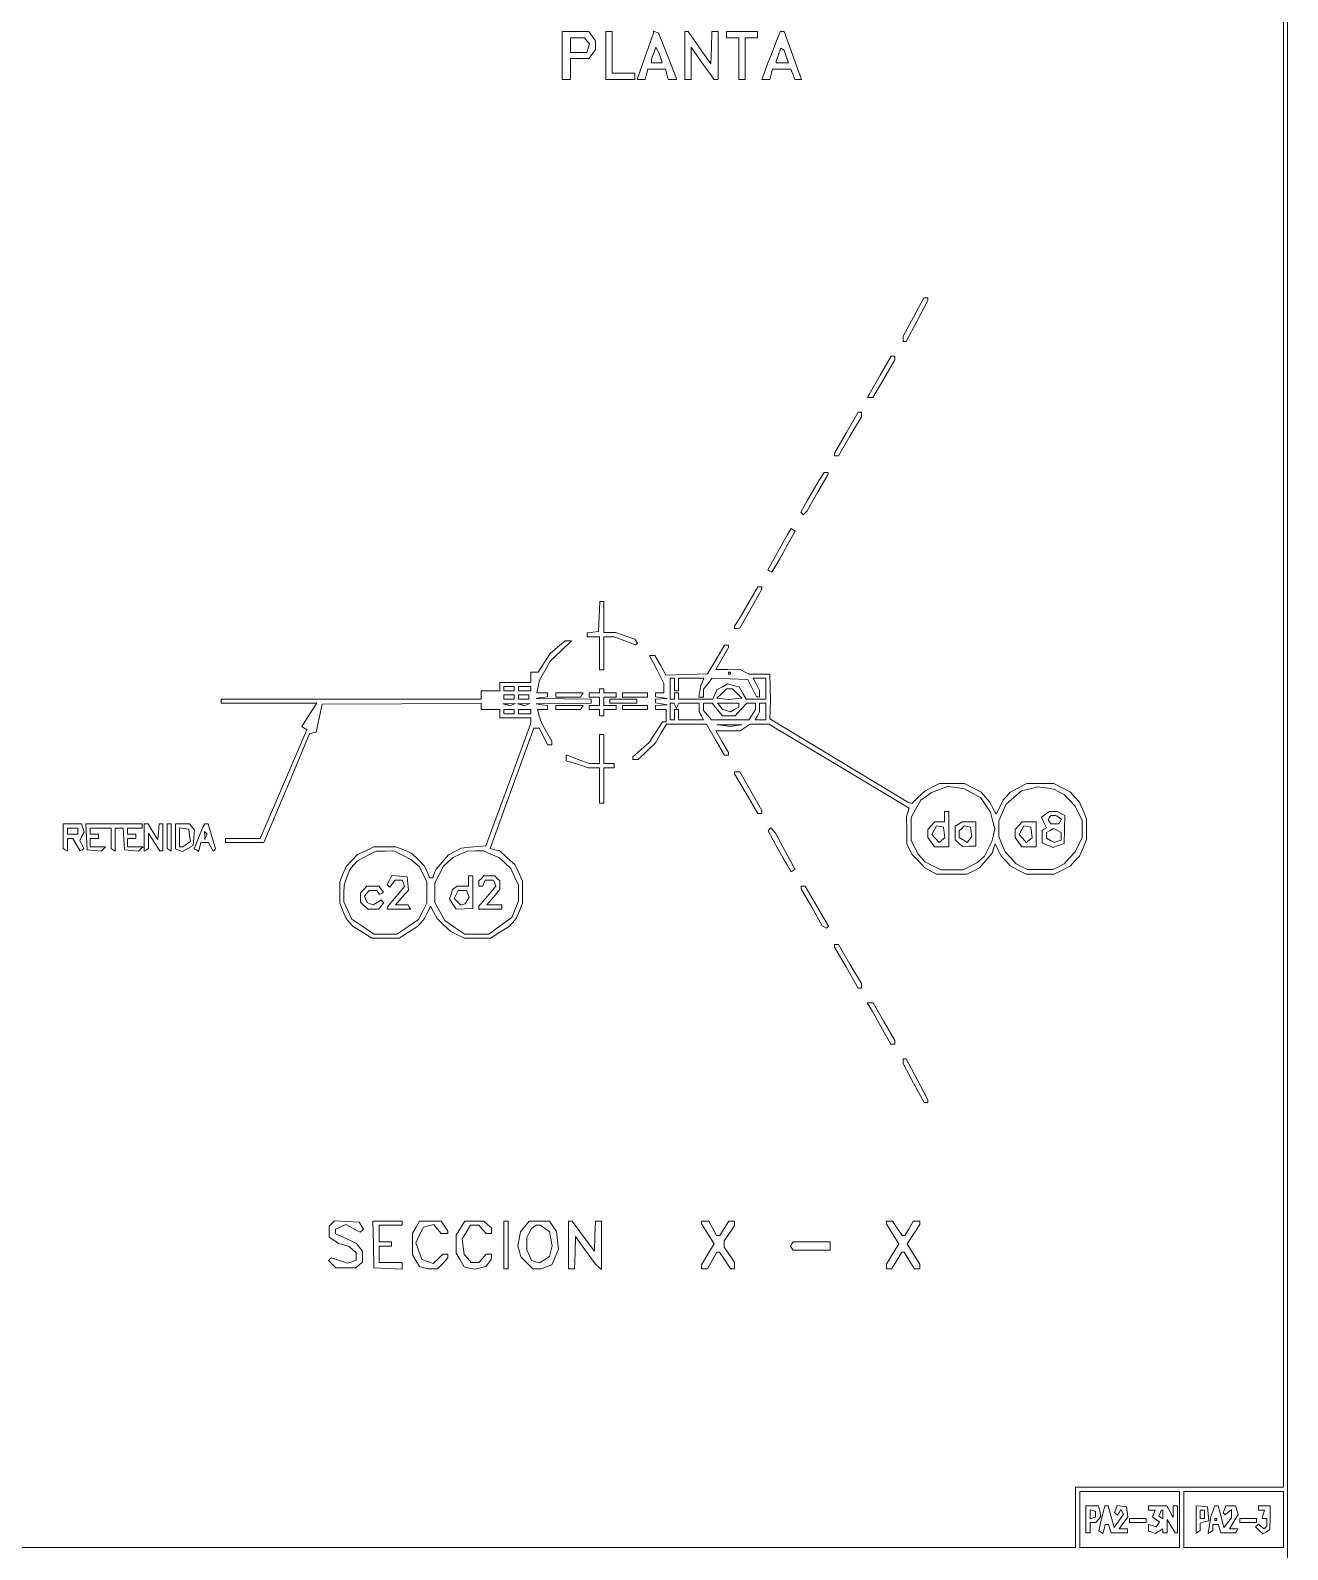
# Paper-space layout 'AN-03-DGE-012' of a CAD drawing. Header units: metres, sheet in millimetres. Extents: x 12 to 193, y 4 to 291.
# Drawn here: x 117.9 to 192.9, y 103.6 to 194.3 of the extents above; entities that cross this region are included whole.
import ezdxf

# ---------------------------------------------------------------- set-up
doc = ezdxf.new("R2010")
doc.units = ezdxf.units.M
doc.layers.add('DGE_CONTORNOS', color=7, linetype='Continuous', lineweight=0)
doc.layers.add('DGE_DATOS', color=7, linetype='Continuous', lineweight=0)

# ---------------------------------------------------------------- blocks, each defined once
blk = doc.blocks.new('LP_REF_DGE_MT_012')
at = {"layer": 'DGE_CONTORNOS'}
for points in [[(28.998, 147.435), (28.998, 24.711), (110.963, 24.711), (192.928, 24.711), (192.928, 147.435), (192.928, 270.159), (110.963, 270.159), (28.998, 270.159)], [(192.68, 188.632), (192.68, 107.354), (186.475, 107.354), (180.27, 107.354), (180.27, 105.555), (180.27, 103.756), (111.397, 103.756), (42.524, 103.756), (42.524, 186.833), (42.524, 269.911), (117.602, 269.911), (192.68, 269.911)], [(149.619, 192.789), (149.619, 191.362), (149.867, 191.362), (150.115, 191.362), (150.115, 191.983), (150.115, 192.603), (150.666, 192.603), (151.218, 192.603), (151.411, 192.879), (151.604, 193.155), (151.604, 193.41), (151.604, 193.665), (151.411, 193.941), (151.218, 194.216), (150.418, 194.216), (149.619, 194.216)], [(152.225, 192.789), (152.225, 191.362), (153.093, 191.362), (153.962, 191.362), (153.962, 191.548), (153.962, 191.735), (153.279, 191.735), (152.597, 191.735), (152.597, 192.975), (152.597, 194.216), (152.411, 194.216), (152.225, 194.216)], [(155.079, 194.175), (155.079, 194.113), (154.586, 192.738), (154.093, 191.362), (154.336, 191.362), (154.578, 191.362), (154.656, 191.673), (154.733, 191.983), (155.265, 191.983), (155.797, 191.983), (155.874, 191.673), (155.952, 191.362), (156.198, 191.362), (156.444, 191.362), (156.443, 191.393), (156.443, 191.424), (155.909, 192.781), (155.374, 194.139), (155.227, 194.188), (155.079, 194.237)], [(156.94, 192.789), (156.94, 191.362), (157.126, 191.362), (157.313, 191.362), (157.313, 192.32), (157.313, 193.278), (158.003, 192.32), (158.694, 191.362), (158.81, 191.362), (158.926, 191.362), (158.926, 192.789), (158.926, 194.216), (158.745, 194.216), (158.564, 194.216), (158.528, 193.255), (158.491, 192.293), (157.817, 193.255), (157.143, 194.216), (157.042, 194.216), (156.94, 194.216)], [(159.422, 194.03), (159.422, 193.844), (159.794, 193.844), (160.167, 193.844), (160.167, 192.603), (160.167, 191.362), (160.353, 191.362), (160.539, 191.362), (160.539, 192.603), (160.539, 193.844), (160.911, 193.844), (161.284, 193.844), (161.284, 194.03), (161.284, 194.216), (160.353, 194.216), (159.422, 194.216)], [(162.534, 193.937), (162.426, 193.658), (162.151, 192.975), (161.877, 192.293), (161.71, 191.828), (161.543, 191.362), (161.783, 191.362), (162.023, 191.362), (162.101, 191.673), (162.179, 191.983), (162.727, 191.983), (163.275, 191.983), (163.393, 191.673), (163.511, 191.362), (163.714, 191.362), (163.916, 191.362), (163.83, 191.579), (163.743, 191.797), (163.305, 193.006), (162.867, 194.216), (162.755, 194.216), (162.643, 194.216)], [(151.103, 193.664), (151.252, 193.484), (151.172, 193.23), (151.091, 192.975), (150.603, 192.975), (150.115, 192.975), (150.115, 193.41), (150.115, 193.844), (150.534, 193.844), (150.953, 193.844)], [(155.507, 192.634), (155.592, 192.355), (155.273, 192.355), (154.955, 192.355), (154.955, 192.471), (154.955, 192.587), (155.088, 192.936), (155.22, 193.286), (155.321, 193.1), (155.421, 192.913)], [(163.002, 192.728), (163.132, 192.355), (162.766, 192.355), (162.4, 192.355), (162.4, 192.399), (162.4, 192.442), (162.537, 192.833), (162.673, 193.223), (162.773, 193.162), (162.872, 193.1)], [(170.598, 177.185), (169.974, 176.037), (169.972, 175.882), (169.97, 175.727), (170.063, 175.728), (170.156, 175.728), (170.808, 176.953), (171.459, 178.177), (171.459, 178.255), (171.459, 178.333), (171.34, 178.333), (171.221, 178.333)], [(168.601, 173.711), (167.946, 172.563), (167.896, 172.47), (167.846, 172.377), (168.008, 172.378), (168.171, 172.38), (168.822, 173.504), (169.474, 174.627), (169.474, 174.743), (169.474, 174.858), (169.365, 174.858), (169.257, 174.858)], [(166.586, 170.284), (165.875, 169.06), (165.875, 168.981), (165.875, 168.902), (165.995, 168.902), (166.115, 168.902), (166.802, 170.069), (167.488, 171.235), (167.488, 171.372), (167.488, 171.508), (167.393, 171.508), (167.297, 171.508)], [(164.969, 167.444), (164.679, 166.979), (164.271, 166.258), (163.863, 165.537), (163.94, 165.46), (164.018, 165.382), (164.13, 165.498), (164.242, 165.614), (164.873, 166.709), (165.503, 167.805), (165.503, 167.857), (165.503, 167.91), (165.38, 167.91), (165.258, 167.91)], [(163.05, 164.157), (162.81, 163.753), (162.356, 162.923), (161.901, 162.094), (162.016, 162.023), (162.131, 161.952), (162.373, 162.356), (162.616, 162.76), (163.071, 163.587), (163.527, 164.414), (163.409, 164.488), (163.29, 164.561)], [(160.778, 160.185), (160.261, 159.285), (160.09, 159.011), (159.919, 158.736), (159.919, 158.669), (159.919, 158.603), (160.074, 158.606), (160.229, 158.608), (160.88, 159.773), (161.532, 160.937), (161.532, 161.011), (161.532, 161.085), (161.413, 161.085), (161.295, 161.085)], [(151.827, 159.316), (151.79, 158.417), (151.449, 158.377), (151.108, 158.338), (151.108, 158.222), (151.108, 158.107), (151.48, 158.107), (151.852, 158.107), (151.852, 157.114), (151.852, 156.121), (151.976, 156.121), (152.101, 156.121), (152.101, 157.114), (152.101, 158.107), (152.409, 158.107), (152.718, 158.107), (153.364, 157.861), (154.009, 157.616), (154.06, 157.667), (154.111, 157.718), (154.036, 157.838), (153.962, 157.959), (153.381, 158.157), (152.801, 158.355), (152.451, 158.355), (152.101, 158.355), (152.101, 159.285), (152.101, 160.216), (151.982, 160.216), (151.863, 160.216)], [(149.349, 157.487), (148.898, 157.115), (148.545, 156.556), (148.192, 155.997), (147.974, 155.997), (147.757, 155.997), (147.757, 155.687), (147.757, 155.377), (146.826, 155.377), (145.896, 155.377), (145.896, 155.128), (145.896, 154.88), (145.337, 154.88), (144.779, 154.88), (144.779, 154.629), (144.779, 154.378), (140.032, 154.384), (135.286, 154.389), (132.276, 154.387), (129.267, 154.384), (129.267, 154.26), (129.267, 154.136), (132.12, 154.136), (134.972, 154.136), (134.526, 153.438), (134.08, 152.74), (134.225, 152.65), (134.371, 152.56), (132.986, 149.315), (131.601, 146.07), (130.558, 146.07), (129.515, 146.07), (129.515, 145.946), (129.515, 145.822), (130.664, 145.822), (131.813, 145.822), (133.177, 149.064), (134.541, 152.306), (134.742, 152.362), (134.942, 152.419), (135.114, 153.246), (135.286, 154.074), (140.032, 154.106), (144.779, 154.139), (144.779, 153.951), (144.779, 153.763), (145.337, 153.763), (145.896, 153.763), (145.896, 153.515), (145.896, 153.267), (146.826, 153.267), (147.757, 153.267), (147.752, 153.112), (147.746, 152.957), (146.409, 149.296), (145.073, 145.636), (144.336, 145.563), (143.6, 145.491), (143.215, 145.29), (142.83, 145.09), (142.45, 144.657), (142.071, 144.225), (141.989, 143.969), (141.908, 143.712), (141.807, 143.712), (141.707, 143.712), (141.559, 144.068), (141.412, 144.424), (141.017, 144.806), (140.622, 145.189), (140.16, 145.381), (139.699, 145.574), (139.043, 145.571), (138.388, 145.568), (137.892, 145.338), (137.395, 145.108), (137.061, 144.752), (136.726, 144.395), (136.533, 143.933), (136.34, 143.472), (136.34, 142.844), (136.34, 142.215), (136.531, 141.758), (136.722, 141.302), (136.935, 141.061), (137.147, 140.821), (137.699, 140.467), (138.25, 140.114), (139.071, 140.114), (139.891, 140.114), (140.442, 140.467), (140.994, 140.821), (141.196, 141.057), (141.397, 141.292), (141.584, 141.657), (141.77, 142.022), (141.961, 141.657), (142.152, 141.292), (142.566, 140.903), (142.98, 140.514), (143.377, 140.314), (143.774, 140.114), (144.562, 140.114), (145.351, 140.114), (145.903, 140.467), (146.454, 140.821), (146.667, 141.061), (146.879, 141.302), (147.07, 141.758), (147.261, 142.215), (147.258, 142.871), (147.255, 143.526), (147.029, 144.023), (146.803, 144.521), (146.347, 144.921), (145.891, 145.322), (145.604, 145.394), (145.316, 145.466), (146.619, 149.056), (147.923, 152.647), (148.086, 152.647), (148.249, 152.647), (148.502, 152.15), (148.755, 151.654), (148.877, 151.654), (148.998, 151.654), (148.998, 151.762), (148.998, 151.871), (148.681, 152.438), (148.364, 153.005), (148.256, 153.384), (148.147, 153.763), (148.448, 153.763), (148.75, 153.763), (148.75, 153.879), (148.75, 153.995), (148.409, 154.047), (148.067, 154.098), (149.712, 154.117), (151.356, 154.136), (151.356, 154.26), (151.356, 154.384), (149.712, 154.402), (148.067, 154.421), (148.409, 154.473), (148.75, 154.524), (148.75, 154.64), (148.75, 154.756), (148.43, 154.756), (148.11, 154.756), (148.192, 155.132), (148.275, 155.507), (148.592, 156.074), (148.909, 156.641), (149.543, 157.25), (150.177, 157.858), (149.988, 157.858), (149.799, 157.858)], [(158.807, 156.75), (158.304, 155.889), (157.054, 155.85), (155.804, 155.811), (155.484, 156.4), (155.163, 156.99), (155.001, 156.99), (154.838, 156.99), (155.268, 156.152), (155.698, 155.315), (155.699, 155.035), (155.699, 154.756), (155.451, 154.756), (155.203, 154.756), (155.203, 154.64), (155.203, 154.524), (155.544, 154.473), (155.885, 154.421), (155.544, 154.402), (155.203, 154.384), (155.203, 154.268), (155.203, 154.152), (155.544, 154.1), (155.885, 154.049), (155.544, 154.03), (155.203, 154.012), (155.203, 153.887), (155.203, 153.763), (155.513, 153.763), (155.823, 153.763), (155.823, 153.391), (155.823, 153.019), (155.72, 153.019), (155.617, 153.019), (155.218, 152.403), (154.819, 151.787), (154.328, 151.367), (153.838, 150.948), (153.838, 150.866), (153.838, 150.785), (153.999, 150.785), (154.16, 150.785), (154.676, 151.281), (155.191, 151.776), (155.519, 152.335), (155.847, 152.895), (157.045, 152.893), (158.243, 152.892), (158.773, 151.963), (159.303, 151.033), (159.424, 151.033), (159.546, 151.033), (159.546, 151.111), (159.546, 151.189), (159.172, 151.843), (158.798, 152.497), (159.526, 152.49), (160.254, 152.483), (160.548, 152.689), (160.842, 152.895), (161.404, 152.896), (161.966, 152.896), (166.15, 150.383), (170.334, 147.869), (170.259, 147.624), (170.184, 147.38), (170.189, 146.553), (170.195, 145.726), (170.346, 145.433), (170.496, 145.139), (170.885, 144.725), (171.273, 144.311), (171.635, 144.122), (171.997, 143.933), (172.887, 143.933), (173.776, 143.933), (174.151, 144.126), (174.525, 144.32), (174.905, 144.752), (175.284, 145.185), (175.373, 145.464), (175.462, 145.743), (175.647, 145.379), (175.833, 145.015), (176.097, 144.724), (176.361, 144.433), (176.843, 144.186), (177.325, 143.938), (178.161, 143.938), (178.996, 143.938), (179.478, 144.186), (179.96, 144.433), (180.233, 144.726), (180.507, 145.019), (180.715, 145.513), (180.923, 146.008), (180.923, 146.628), (180.923, 147.249), (180.715, 147.743), (180.507, 148.238), (180.233, 148.531), (179.96, 148.824), (179.464, 149.087), (178.967, 149.35), (178.161, 149.345), (177.354, 149.34), (176.858, 149.083), (176.361, 148.826), (176.159, 148.596), (175.957, 148.366), (175.74, 147.939), (175.524, 147.512), (175.338, 147.877), (175.152, 148.241), (174.888, 148.533), (174.624, 148.824), (174.127, 149.086), (173.631, 149.347), (172.887, 149.347), (172.142, 149.348), (171.708, 149.122), (171.273, 148.896), (170.881, 148.524), (170.488, 148.152), (170.37, 148.197), (170.252, 148.241), (166.134, 150.723), (162.016, 153.205), (162.038, 153.763), (162.06, 154.322), (162.044, 155.097), (162.028, 155.873), (161.4, 155.873), (160.771, 155.873), (160.502, 156.017), (160.233, 156.161), (159.516, 156.154), (158.798, 156.147), (159.172, 156.801), (159.546, 157.454), (159.546, 157.532), (159.546, 157.61), (159.428, 157.61), (159.309, 157.61)], [(159.67, 155.935), (159.67, 155.873), (159.608, 155.873), (159.546, 155.873), (159.546, 155.935), (159.546, 155.997), (159.608, 155.997), (159.67, 155.997)], [(146.764, 155.004), (146.764, 154.88), (146.454, 154.88), (146.144, 154.88), (146.144, 155.004), (146.144, 155.128), (146.454, 155.128), (146.764, 155.128)], [(147.757, 155.004), (147.757, 154.88), (147.385, 154.88), (147.013, 154.88), (147.013, 155.004), (147.013, 155.128), (147.385, 155.128), (147.757, 155.128)], [(156.32, 155.252), (156.32, 154.88), (156.444, 154.88), (156.568, 154.88), (156.568, 155.252), (156.568, 155.625), (157.326, 155.625), (158.084, 155.625), (157.991, 155.408), (157.898, 155.19), (157.839, 154.849), (157.781, 154.508), (157.919, 154.508), (158.057, 154.508), (158.057, 154.739), (158.057, 154.971), (158.318, 155.302), (158.579, 155.634), (159.644, 155.598), (160.709, 155.563), (160.965, 155.041), (161.222, 154.52), (161.315, 154.514), (161.408, 154.508), (161.408, 154.7), (161.408, 154.893), (161.218, 155.259), (161.029, 155.625), (161.405, 155.625), (161.78, 155.625), (161.78, 155.004), (161.78, 154.384), (161.191, 154.385), (160.601, 154.385), (160.392, 154.752), (160.183, 155.119), (159.842, 155.205), (159.501, 155.291), (159.183, 155.113), (158.864, 154.936), (158.741, 154.66), (158.619, 154.384), (157.593, 154.384), (156.568, 154.384), (156.568, 154.57), (156.568, 154.756), (156.444, 154.756), (156.32, 154.756), (156.32, 154.57), (156.32, 154.384), (156.196, 154.384), (156.072, 154.384), (156.072, 155.004), (156.072, 155.625), (156.196, 155.625), (156.32, 155.625)], [(146.764, 154.508), (146.764, 154.384), (146.454, 154.384), (146.144, 154.384), (146.144, 154.508), (146.144, 154.632), (146.454, 154.632), (146.764, 154.632)], [(147.633, 154.508), (147.633, 154.384), (147.323, 154.384), (147.013, 154.384), (147.013, 154.508), (147.013, 154.632), (147.323, 154.632), (147.633, 154.632)], [(149.246, 154.632), (149.246, 154.508), (149.984, 154.508), (150.721, 154.508), (150.798, 154.632), (150.874, 154.756), (150.06, 154.756), (149.246, 154.756)], [(151.852, 154.88), (151.852, 154.756), (151.542, 154.756), (151.232, 154.756), (151.232, 154.632), (151.232, 154.508), (151.542, 154.508), (151.852, 154.508), (151.852, 154.26), (151.852, 154.012), (151.542, 154.012), (151.232, 154.012), (151.232, 153.887), (151.232, 153.763), (151.542, 153.763), (151.852, 153.763), (151.852, 153.577), (151.852, 153.391), (151.976, 153.391), (152.101, 153.391), (152.101, 153.577), (152.101, 153.763), (152.473, 153.763), (152.845, 153.763), (152.845, 153.887), (152.845, 154.012), (152.473, 154.012), (152.101, 154.012), (152.101, 154.26), (152.101, 154.508), (152.473, 154.508), (152.845, 154.508), (152.845, 154.632), (152.845, 154.756), (152.473, 154.756), (152.101, 154.756), (152.101, 154.88), (152.101, 155.004), (151.976, 155.004), (151.852, 155.004)], [(152.473, 154.26), (152.473, 154.136), (153.279, 154.136), (154.086, 154.136), (154.086, 154.26), (154.086, 154.384), (153.279, 154.384), (152.473, 154.384)], [(153.217, 154.632), (153.217, 154.508), (153.962, 154.508), (154.707, 154.508), (154.707, 154.632), (154.707, 154.756), (153.962, 154.756), (153.217, 154.756)], [(156.371, 153.981), (156.444, 153.825), (156.516, 153.981), (156.589, 154.136), (157.199, 154.136), (157.809, 154.136), (157.809, 153.879), (157.809, 153.623), (157.937, 153.383), (158.066, 153.143), (157.317, 153.143), (156.568, 153.143), (156.568, 153.453), (156.568, 153.763), (156.444, 153.763), (156.32, 153.763), (156.32, 153.453), (156.32, 153.143), (156.196, 153.143), (156.072, 153.143), (156.072, 153.639), (156.072, 154.136), (156.185, 154.136), (156.299, 154.136)], [(158.883, 153.763), (159.196, 153.391), (159.57, 153.391), (159.943, 153.391), (160.291, 153.763), (160.639, 154.136), (160.899, 154.136), (161.16, 154.136), (161.16, 153.945), (161.16, 153.755), (160.959, 153.449), (160.759, 153.143), (159.645, 153.143), (158.531, 153.143), (158.298, 153.422), (158.065, 153.701), (158.061, 153.919), (158.057, 154.136), (158.313, 154.136), (158.57, 154.136)], [(160.074, 154.725), (160.353, 154.446), (159.947, 154.407), (159.542, 154.368), (159.203, 154.407), (158.864, 154.446), (159.143, 154.725), (159.422, 155.004), (159.608, 155.004), (159.794, 155.004)], [(160.167, 154.016), (160.167, 153.896), (159.914, 153.761), (159.661, 153.626), (159.429, 153.699), (159.196, 153.773), (159.046, 153.954), (158.895, 154.136), (159.531, 154.136), (160.167, 154.136)], [(161.78, 153.639), (161.78, 153.143), (161.465, 153.143), (161.151, 153.143), (161.279, 153.383), (161.408, 153.623), (161.408, 153.879), (161.408, 154.136), (161.594, 154.136), (161.78, 154.136)], [(146.674, 154.054), (146.521, 153.992), (146.301, 154.05), (146.082, 154.107), (146.454, 154.111), (146.826, 154.116)], [(146.764, 153.639), (146.764, 153.515), (146.454, 153.515), (146.144, 153.515), (146.144, 153.639), (146.144, 153.763), (146.454, 153.763), (146.764, 153.763)], [(147.542, 154.054), (147.39, 153.992), (147.17, 154.05), (146.951, 154.107), (147.323, 154.111), (147.695, 154.116)], [(147.757, 153.639), (147.757, 153.515), (147.385, 153.515), (147.013, 153.515), (147.013, 153.639), (147.013, 153.763), (147.385, 153.763), (147.757, 153.763)], [(149.246, 153.887), (149.246, 153.763), (149.984, 153.763), (150.721, 153.763), (150.798, 153.887), (150.874, 154.012), (150.06, 154.012), (149.246, 154.012)], [(153.217, 153.887), (153.217, 153.763), (153.962, 153.763), (154.707, 153.763), (154.707, 153.887), (154.707, 154.012), (153.962, 154.012), (153.217, 154.012)], [(160.014, 152.806), (159.675, 152.755), (159.269, 152.805), (158.864, 152.855), (159.608, 152.856), (160.353, 152.858)], [(151.852, 151.406), (151.852, 150.537), (151.543, 150.537), (151.235, 150.537), (150.582, 150.785), (149.929, 151.033), (149.898, 151.033), (149.867, 151.033), (149.867, 150.87), (149.867, 150.707), (150.529, 150.498), (151.192, 150.289), (151.522, 150.289), (151.852, 150.289), (151.852, 149.234), (151.852, 148.179), (151.976, 148.179), (152.101, 148.179), (152.101, 149.234), (152.101, 150.289), (152.411, 150.289), (152.721, 150.289), (152.721, 150.413), (152.721, 150.537), (152.411, 150.537), (152.101, 150.537), (152.101, 151.406), (152.101, 152.274), (151.976, 152.274), (151.852, 152.274)], [(159.919, 149.986), (159.919, 149.931), (160.613, 148.745), (161.307, 147.559), (161.419, 147.559), (161.532, 147.559), (161.532, 147.643), (161.532, 147.727), (160.88, 148.881), (160.229, 150.036), (160.074, 150.038), (159.919, 150.041)], [(174.119, 148.763), (174.614, 148.49), (174.899, 148.068), (175.183, 147.646), (175.314, 147.158), (175.446, 146.67), (175.361, 146.277), (175.276, 145.884), (175.056, 145.449), (174.836, 145.015), (174.606, 144.813), (174.376, 144.611), (173.961, 144.401), (173.547, 144.191), (172.888, 144.191), (172.229, 144.191), (171.751, 144.435), (171.273, 144.679), (171.071, 144.909), (170.869, 145.139), (170.659, 145.554), (170.449, 145.968), (170.449, 146.64), (170.449, 147.312), (170.737, 147.828), (171.025, 148.344), (171.343, 148.578), (171.66, 148.813), (172.149, 148.993), (172.638, 149.172), (173.131, 149.104), (173.624, 149.036)], [(179.277, 148.858), (179.588, 148.698), (179.915, 148.346), (180.242, 147.993), (180.453, 147.576), (180.663, 147.159), (180.663, 146.628), (180.663, 146.098), (180.453, 145.68), (180.242, 145.263), (179.915, 144.911), (179.588, 144.559), (179.253, 144.384), (178.917, 144.209), (178.161, 144.209), (177.404, 144.209), (177.069, 144.384), (176.733, 144.559), (176.399, 144.911), (176.064, 145.263), (175.871, 145.725), (175.679, 146.186), (175.681, 146.655), (175.684, 147.125), (175.91, 147.622), (176.136, 148.119), (176.592, 148.52), (177.048, 148.92), (177.387, 148.995), (177.726, 149.07), (177.85, 149.114), (177.974, 149.158), (178.471, 149.088), (178.967, 149.019)], [(119.836, 146.201), (119.836, 145.464), (119.96, 145.387), (120.084, 145.311), (120.084, 145.69), (120.084, 146.07), (120.243, 146.07), (120.403, 146.07), (120.624, 145.695), (120.845, 145.321), (120.961, 145.393), (121.077, 145.465), (120.949, 145.705), (120.82, 145.946), (120.955, 146.199), (121.09, 146.452), (121.013, 146.695), (120.936, 146.939), (120.386, 146.939), (119.836, 146.939)], [(121.226, 146.163), (121.263, 145.387), (121.682, 145.347), (122.101, 145.307), (122.234, 145.44), (122.367, 145.574), (121.908, 145.574), (121.449, 145.574), (121.449, 145.822), (121.449, 146.07), (121.697, 146.07), (121.945, 146.07), (121.945, 146.194), (121.945, 146.318), (121.697, 146.318), (121.449, 146.318), (121.449, 146.504), (121.449, 146.69), (122.069, 146.69), (122.69, 146.69), (122.69, 146.077), (122.69, 145.464), (122.814, 145.387), (122.938, 145.311), (122.938, 146.001), (122.938, 146.69), (123.18, 146.69), (123.422, 146.69), (123.459, 146.039), (123.497, 145.387), (123.916, 145.347), (124.335, 145.307), (124.468, 145.44), (124.601, 145.574), (124.142, 145.574), (123.683, 145.574), (123.683, 145.822), (123.683, 146.07), (123.931, 146.07), (124.179, 146.07), (124.179, 146.194), (124.179, 146.318), (123.931, 146.318), (123.683, 146.318), (123.683, 146.504), (123.683, 146.69), (124.117, 146.69), (124.551, 146.69), (124.551, 146.814), (124.551, 146.939), (122.87, 146.939), (121.189, 146.939)], [(124.675, 146.125), (124.675, 145.311), (124.8, 145.387), (124.924, 145.464), (124.926, 145.922), (124.928, 146.38), (125.267, 145.854), (125.606, 145.327), (125.699, 145.326), (125.792, 145.325), (125.792, 146.132), (125.792, 146.939), (125.676, 146.939), (125.559, 146.939), (125.521, 146.473), (125.482, 146.008), (125.193, 146.473), (124.903, 146.939), (124.789, 146.939), (124.675, 146.939)], [(126.041, 146.201), (126.041, 145.464), (126.165, 145.387), (126.289, 145.311), (126.289, 146.125), (126.289, 146.939), (126.165, 146.939), (126.041, 146.939)], [(126.537, 146.19), (126.537, 145.442), (126.743, 145.363), (126.948, 145.284), (127.27, 145.464), (127.592, 145.643), (127.631, 146.113), (127.67, 146.584), (127.522, 146.761), (127.375, 146.939), (126.956, 146.939), (126.537, 146.939)], [(128.227, 146.839), (128.166, 146.74), (127.914, 146.1), (127.661, 145.459), (127.79, 145.38), (127.919, 145.3), (127.987, 145.561), (128.055, 145.822), (128.284, 145.822), (128.514, 145.822), (128.652, 145.563), (128.791, 145.304), (128.863, 145.376), (128.934, 145.448), (128.709, 146.193), (128.483, 146.939), (128.386, 146.939), (128.289, 146.939)], [(172.452, 147.373), (172.452, 147.063), (172.161, 147.063), (171.87, 147.063), (171.665, 146.836), (171.459, 146.609), (171.459, 146.367), (171.459, 146.125), (171.653, 145.849), (171.846, 145.574), (172.273, 145.574), (172.7, 145.574), (172.7, 146.628), (172.7, 147.683), (172.576, 147.683), (172.452, 147.683)], [(173.29, 146.929), (173.073, 146.802), (173.073, 146.393), (173.073, 145.984), (173.291, 145.786), (173.51, 145.588), (173.912, 145.6), (174.314, 145.611), (174.314, 146.337), (174.314, 147.063), (173.91, 147.059), (173.507, 147.055)], [(176.877, 146.836), (176.671, 146.609), (176.671, 146.367), (176.671, 146.125), (176.865, 145.849), (177.058, 145.574), (177.485, 145.574), (177.912, 145.574), (177.912, 146.318), (177.912, 147.063), (177.497, 147.063), (177.082, 147.063)], [(178.468, 147.511), (178.232, 147.338), (178.378, 147.019), (178.524, 146.699), (178.404, 146.625), (178.285, 146.552), (178.285, 146.184), (178.285, 145.816), (178.6, 145.673), (178.915, 145.529), (179.251, 145.647), (179.588, 145.766), (179.606, 146.603), (179.624, 147.44), (179.397, 147.561), (179.17, 147.683), (178.937, 147.683), (178.704, 147.683)], [(179.262, 147.323), (179.433, 147.214), (179.348, 147.076), (179.263, 146.939), (179.029, 146.939), (178.796, 146.939), (178.719, 147.063), (178.642, 147.187), (178.719, 147.311), (178.796, 147.435), (178.943, 147.433), (179.091, 147.431)], [(120.704, 146.504), (120.704, 146.318), (120.394, 146.318), (120.084, 146.318), (120.084, 146.504), (120.084, 146.69), (120.394, 146.69), (120.704, 146.69)], [(127.385, 146.262), (127.427, 145.896), (127.206, 145.735), (126.986, 145.574), (126.885, 145.574), (126.785, 145.574), (126.785, 146.141), (126.785, 146.708), (127.064, 146.668), (127.344, 146.628)], [(128.359, 146.171), (128.294, 146.008), (128.284, 146.246), (128.274, 146.484), (128.349, 146.409), (128.424, 146.334)], [(161.993, 146.614), (161.911, 146.532), (162.361, 145.711), (162.81, 144.891), (163.05, 144.487), (163.29, 144.083), (163.406, 144.154), (163.521, 144.226), (162.943, 145.303), (162.364, 146.38), (162.22, 146.538), (162.075, 146.696)], [(172.427, 146.43), (172.465, 146.111), (172.291, 145.967), (172.118, 145.823), (171.903, 146.06), (171.688, 146.297), (171.83, 146.563), (171.973, 146.829), (172.181, 146.79), (172.39, 146.75)], [(174.044, 146.465), (174.084, 146.18), (173.94, 146.007), (173.796, 145.833), (173.558, 145.981), (173.321, 146.13), (173.321, 146.323), (173.321, 146.517), (173.473, 146.669), (173.626, 146.822), (173.815, 146.786), (174.003, 146.75)], [(177.639, 146.43), (177.677, 146.111), (177.503, 145.967), (177.33, 145.823), (177.115, 146.06), (176.9, 146.297), (177.042, 146.563), (177.185, 146.829), (177.393, 146.79), (177.602, 146.75)], [(179.402, 146.203), (179.402, 145.972), (179.206, 145.897), (179.011, 145.823), (178.772, 145.951), (178.533, 146.079), (178.533, 146.254), (178.533, 146.43), (178.747, 146.55), (178.961, 146.669), (179.181, 146.551), (179.402, 146.433)], [(140.099, 145.063), (140.622, 144.8), (140.852, 144.597), (141.082, 144.395), (141.317, 143.934), (141.552, 143.474), (141.552, 142.844), (141.552, 142.213), (141.303, 141.724), (141.053, 141.235), (140.405, 140.799), (139.756, 140.362), (139.071, 140.362), (138.385, 140.362), (137.724, 140.807), (137.063, 141.252), (136.829, 141.768), (136.594, 142.285), (136.597, 142.782), (136.6, 143.278), (136.768, 143.751), (136.937, 144.225), (137.166, 144.478), (137.395, 144.731), (137.954, 145.023), (138.512, 145.314), (139.044, 145.32), (139.577, 145.325)], [(145.372, 145.133), (145.834, 144.94), (146.191, 144.605), (146.548, 144.271), (146.777, 143.774), (147.007, 143.278), (147.01, 142.815), (147.013, 142.352), (146.811, 141.849), (146.61, 141.347), (145.923, 140.854), (145.235, 140.362), (144.525, 140.362), (143.814, 140.362), (143.212, 140.765), (142.611, 141.168), (142.315, 141.705), (142.02, 142.241), (142.02, 142.83), (142.02, 143.418), (142.271, 143.906), (142.521, 144.395), (142.813, 144.667), (143.105, 144.94), (143.539, 145.128), (143.972, 145.316), (144.442, 145.321), (144.911, 145.325)], [(139.317, 143.585), (139.175, 143.319), (139.257, 143.236), (139.339, 143.154), (139.498, 143.371), (139.656, 143.588), (139.864, 143.588), (140.071, 143.588), (140.144, 143.397), (140.218, 143.206), (139.706, 142.599), (139.195, 141.992), (139.195, 141.922), (139.195, 141.851), (139.884, 141.851), (140.574, 141.851), (140.498, 141.975), (140.421, 142.099), (140.043, 142.099), (139.665, 142.099), (140.057, 142.546), (140.449, 142.992), (140.412, 143.383), (140.374, 143.774), (139.916, 143.812), (139.459, 143.85)], [(144.034, 143.526), (144.034, 143.216), (143.693, 143.214), (143.352, 143.212), (143.213, 143.121), (143.075, 143.03), (142.986, 142.744), (142.897, 142.459), (143.096, 142.156), (143.294, 141.853), (143.788, 141.872), (144.283, 141.892), (144.283, 142.864), (144.283, 143.836), (144.158, 143.836), (144.034, 143.836)], [(144.804, 143.687), (144.655, 143.538), (144.655, 143.377), (144.655, 143.216), (144.766, 143.216), (144.876, 143.216), (144.948, 143.402), (145.019, 143.588), (145.275, 143.588), (145.531, 143.588), (145.601, 143.407), (145.67, 143.225), (145.163, 142.623), (144.655, 142.021), (144.655, 141.936), (144.655, 141.851), (145.337, 141.851), (146.02, 141.851), (146.02, 141.975), (146.02, 142.099), (145.577, 142.099), (145.133, 142.099), (145.514, 142.562), (145.896, 143.024), (145.896, 143.281), (145.896, 143.538), (145.747, 143.687), (145.598, 143.836), (145.275, 143.836), (144.953, 143.836)], [(137.776, 143.021), (137.581, 142.826), (137.581, 142.544), (137.581, 142.262), (137.808, 142.056), (138.035, 141.851), (138.352, 141.851), (138.668, 141.851), (138.825, 142.04), (138.982, 142.229), (138.896, 142.315), (138.811, 142.4), (138.573, 142.251), (138.336, 142.103), (138.154, 142.173), (137.973, 142.242), (137.899, 142.435), (137.825, 142.627), (137.967, 142.797), (138.108, 142.968), (138.334, 142.968), (138.56, 142.968), (138.637, 142.842), (138.715, 142.715), (138.837, 142.791), (138.958, 142.866), (138.813, 143.041), (138.668, 143.216), (138.32, 143.216), (137.971, 143.216)], [(143.996, 142.765), (144.074, 142.562), (143.952, 142.369), (143.83, 142.176), (143.699, 142.132), (143.567, 142.088), (143.366, 142.288), (143.166, 142.489), (143.294, 142.728), (143.423, 142.968), (143.67, 142.968), (143.918, 142.968)], [(163.89, 143.138), (163.89, 143.059), (164.518, 141.961), (165.146, 140.863), (165.271, 140.786), (165.395, 140.709), (165.459, 140.773), (165.523, 140.837), (164.823, 142.027), (164.123, 143.216), (164.006, 143.216), (163.89, 143.216)], [(165.875, 139.662), (165.875, 139.583), (166.586, 138.359), (167.297, 137.136), (167.393, 137.136), (167.488, 137.136), (167.488, 137.272), (167.488, 137.408), (166.802, 138.575), (166.115, 139.741), (165.995, 139.741), (165.875, 139.741)], [(168.143, 135.74), (168.45, 135.212), (168.849, 134.499), (169.249, 133.785), (169.362, 133.785), (169.474, 133.785), (169.474, 133.896), (169.474, 134.007), (168.827, 135.137), (168.181, 136.267), (168.009, 136.267), (167.837, 136.267)], [(169.97, 132.777), (169.97, 132.637), (170.599, 131.474), (171.228, 130.311), (171.344, 130.311), (171.459, 130.311), (171.459, 130.388), (171.459, 130.466), (170.808, 131.691), (170.156, 132.915), (170.063, 132.916), (169.97, 132.916)], [(135.874, 123.094), (135.72, 122.94), (135.72, 122.607), (135.72, 122.273), (135.999, 122.091), (136.278, 121.908), (136.589, 121.814), (136.899, 121.719), (137.116, 121.528), (137.333, 121.338), (137.333, 121.117), (137.333, 120.897), (137.067, 120.812), (136.801, 120.728), (136.322, 120.886), (135.843, 121.044), (135.758, 120.959), (135.673, 120.874), (135.887, 120.66), (136.101, 120.446), (136.698, 120.446), (137.295, 120.446), (137.5, 120.616), (137.705, 120.786), (137.702, 121.112), (137.698, 121.438), (137.523, 121.669), (137.348, 121.9), (136.72, 122.191), (136.092, 122.482), (136.092, 122.614), (136.092, 122.747), (136.402, 122.888), (136.712, 123.029), (137.142, 122.797), (137.572, 122.566), (137.665, 122.66), (137.759, 122.753), (137.626, 122.964), (137.494, 123.176), (136.761, 123.212), (136.028, 123.248)], [(138.353, 121.842), (138.388, 120.446), (139.226, 120.409), (140.063, 120.372), (140.063, 120.564), (140.063, 120.756), (139.381, 120.756), (138.698, 120.756), (138.698, 121.252), (138.698, 121.748), (139.071, 121.748), (139.443, 121.748), (139.443, 121.873), (139.443, 121.997), (139.071, 121.997), (138.698, 121.997), (138.698, 122.493), (138.698, 122.989), (139.381, 122.989), (140.063, 122.989), (140.063, 123.113), (140.063, 123.238), (139.191, 123.238), (138.318, 123.238)], [(140.897, 122.877), (140.684, 122.517), (140.684, 121.873), (140.684, 121.228), (140.891, 120.877), (141.099, 120.525), (141.357, 120.456), (141.614, 120.387), (141.9, 120.385), (142.185, 120.384), (142.489, 120.712), (142.793, 121.04), (142.793, 121.146), (142.793, 121.252), (142.646, 121.252), (142.499, 121.252), (142.21, 120.981), (141.921, 120.709), (141.582, 120.828), (141.242, 120.947), (141.069, 121.446), (140.896, 121.944), (141.115, 122.406), (141.334, 122.868), (141.65, 122.947), (141.967, 123.027), (142.183, 122.76), (142.399, 122.493), (142.596, 122.493), (142.793, 122.493), (142.793, 122.559), (142.793, 122.626), (142.593, 122.932), (142.393, 123.238), (141.751, 123.238), (141.11, 123.238)], [(143.548, 122.82), (143.29, 122.402), (143.29, 121.858), (143.291, 121.314), (143.535, 120.914), (143.778, 120.514), (144.093, 120.435), (144.407, 120.357), (144.74, 120.44), (145.074, 120.524), (145.233, 120.733), (145.392, 120.942), (145.395, 121.097), (145.399, 121.252), (145.241, 121.252), (145.082, 121.252), (144.87, 121.004), (144.657, 120.756), (144.427, 120.756), (144.197, 120.756), (143.981, 120.994), (143.765, 121.233), (143.707, 121.708), (143.649, 122.183), (143.902, 122.586), (144.155, 122.989), (144.406, 122.989), (144.657, 122.989), (144.87, 122.741), (145.082, 122.493), (145.241, 122.493), (145.399, 122.493), (145.399, 122.66), (145.399, 122.827), (145.172, 123.032), (144.946, 123.238), (144.376, 123.238), (143.806, 123.238)], [(146.144, 121.811), (146.144, 120.384), (146.268, 120.384), (146.392, 120.384), (146.392, 121.811), (146.392, 123.238), (146.268, 123.238), (146.144, 123.238)], [(147.397, 122.915), (147.143, 122.592), (147.064, 122.171), (146.985, 121.75), (147.067, 121.423), (147.149, 121.096), (147.506, 120.74), (147.862, 120.384), (148.112, 120.384), (148.362, 120.384), (148.686, 120.507), (149.01, 120.63), (149.203, 121.092), (149.397, 121.555), (149.337, 122.084), (149.277, 122.614), (149.073, 122.926), (148.868, 123.238), (148.26, 123.238), (147.651, 123.238)], [(148.593, 122.8), (148.864, 122.61), (148.945, 122.18), (149.025, 121.75), (148.948, 121.441), (148.87, 121.131), (148.568, 120.933), (148.266, 120.735), (148.03, 120.81), (147.795, 120.885), (147.652, 121.198), (147.509, 121.512), (147.509, 121.887), (147.509, 122.261), (147.652, 122.532), (147.794, 122.803), (147.931, 122.894), (148.067, 122.986), (148.195, 122.987), (148.322, 122.989)], [(149.991, 121.811), (149.991, 120.384), (150.172, 120.384), (150.353, 120.384), (150.389, 121.345), (150.425, 122.307), (151.015, 121.484), (151.604, 120.662), (151.79, 120.508), (151.976, 120.353), (151.976, 121.795), (151.976, 123.238), (151.796, 123.238), (151.615, 123.238), (151.579, 122.342), (151.542, 121.446), (150.879, 122.342), (150.216, 123.238), (150.103, 123.238), (149.991, 123.238)], [(157.933, 123.155), (157.933, 123.073), (158.317, 122.475), (158.701, 121.876), (158.317, 121.252), (157.933, 120.628), (157.933, 120.506), (157.933, 120.384), (158.115, 120.384), (158.298, 120.384), (158.581, 120.879), (158.864, 121.374), (158.94, 121.375), (159.017, 121.376), (159.345, 120.88), (159.674, 120.384), (159.796, 120.384), (159.919, 120.384), (159.919, 120.576), (159.919, 120.769), (159.608, 121.225), (159.298, 121.682), (159.298, 121.873), (159.298, 122.063), (159.608, 122.52), (159.919, 122.976), (159.919, 123.107), (159.919, 123.238), (159.743, 123.238), (159.567, 123.238), (159.298, 122.803), (159.03, 122.369), (158.935, 122.369), (158.841, 122.369), (158.607, 122.803), (158.373, 123.238), (158.153, 123.238), (157.933, 123.238)], [(168.978, 123.158), (168.978, 123.079), (169.349, 122.476), (169.72, 121.873), (169.349, 121.269), (168.978, 120.666), (168.978, 120.525), (168.978, 120.384), (169.134, 120.384), (169.291, 120.384), (169.598, 120.88), (169.905, 121.376), (169.97, 121.376), (170.036, 121.376), (170.343, 120.88), (170.649, 120.384), (170.806, 120.384), (170.963, 120.384), (170.963, 120.525), (170.963, 120.666), (170.593, 121.268), (170.222, 121.87), (170.593, 122.454), (170.963, 123.038), (170.963, 123.138), (170.963, 123.238), (170.773, 123.238), (170.582, 123.238), (170.326, 122.803), (170.07, 122.369), (169.989, 122.37), (169.908, 122.372), (169.628, 122.805), (169.348, 123.238), (169.163, 123.238), (168.978, 123.238)], [(163.331, 121.873), (163.254, 121.748), (163.331, 121.624), (163.408, 121.5), (164.517, 121.5), (165.627, 121.5), (165.627, 121.748), (165.627, 121.997), (164.517, 121.997), (163.408, 121.997)], [(186.475, 105.431), (186.475, 103.756), (183.497, 103.756), (180.518, 103.756), (180.518, 105.431), (180.518, 107.106), (183.497, 107.106), (186.475, 107.106)], [(192.68, 105.431), (192.68, 103.756), (189.701, 103.756), (186.723, 103.756), (186.723, 105.431), (186.723, 107.106), (189.701, 107.106), (192.68, 107.106)], [(180.891, 105.431), (180.891, 104.624), (181.015, 104.624), (181.139, 104.624), (181.139, 104.934), (181.139, 105.245), (181.31, 105.245), (181.481, 105.245), (181.634, 105.429), (181.787, 105.614), (181.709, 105.926), (181.631, 106.237), (181.261, 106.237), (180.891, 106.237)], [(181.901, 105.772), (181.786, 105.307), (181.722, 105.028), (181.659, 104.749), (181.779, 104.674), (181.9, 104.599), (181.968, 104.86), (182.036, 105.121), (182.138, 105.121), (182.239, 105.121), (182.318, 104.872), (182.397, 104.624), (182.885, 104.624), (183.373, 104.624), (183.373, 104.748), (183.373, 104.872), (183.121, 104.872), (182.869, 104.872), (183.132, 105.228), (183.394, 105.583), (183.352, 105.879), (183.311, 106.175), (183.031, 106.215), (182.751, 106.255), (182.674, 106.055), (182.597, 105.854), (182.681, 105.77), (182.766, 105.686), (182.867, 105.851), (182.969, 106.016), (183.055, 105.878), (183.14, 105.739), (182.861, 105.347), (182.581, 104.954), (182.402, 105.596), (182.224, 106.237), (182.121, 106.237), (182.017, 106.237)], [(184.614, 106.113), (184.614, 105.989), (184.813, 105.989), (185.012, 105.989), (184.935, 105.787), (184.857, 105.585), (185.065, 105.434), (185.272, 105.282), (185.18, 105.134), (185.089, 104.986), (184.851, 105.062), (184.614, 105.137), (184.614, 104.939), (184.614, 104.741), (184.816, 104.663), (185.019, 104.585), (185.25, 104.73), (185.482, 104.875), (185.482, 104.749), (185.482, 104.624), (185.606, 104.624), (185.73, 104.624), (185.731, 105.028), (185.731, 105.431), (185.977, 105.028), (186.223, 104.624), (186.287, 104.624), (186.351, 104.624), (186.351, 105.431), (186.351, 106.237), (186.227, 106.237), (186.103, 106.237), (186.098, 105.896), (186.093, 105.555), (185.908, 105.896), (185.722, 106.237), (185.168, 106.237), (184.614, 106.237)], [(187.468, 105.432), (187.468, 104.61), (187.592, 104.686), (187.716, 104.763), (187.716, 104.989), (187.716, 105.216), (187.973, 105.283), (188.229, 105.35), (188.19, 105.763), (188.15, 106.175), (187.809, 106.215), (187.468, 106.254)], [(188.458, 105.92), (188.337, 105.602), (188.256, 105.094), (188.175, 104.586), (188.317, 104.675), (188.46, 104.763), (188.46, 104.942), (188.46, 105.121), (188.632, 105.121), (188.804, 105.121), (188.869, 104.872), (188.934, 104.624), (189.372, 104.624), (189.811, 104.624), (189.888, 104.748), (189.964, 104.872), (189.713, 104.872), (189.462, 104.872), (189.715, 105.302), (189.969, 105.732), (189.889, 105.985), (189.809, 106.237), (189.52, 106.237), (189.232, 106.237), (189.153, 106.034), (189.075, 105.83), (189.137, 105.768), (189.199, 105.706), (189.388, 105.863), (189.577, 106.02), (189.577, 105.77), (189.577, 105.52), (189.347, 105.235), (189.116, 104.95), (188.951, 105.594), (188.786, 106.237), (188.682, 106.237), (188.578, 106.237)], [(191.191, 106.113), (191.191, 105.989), (191.365, 105.989), (191.54, 105.989), (191.475, 105.741), (191.41, 105.493), (191.548, 105.493), (191.687, 105.493), (191.687, 105.265), (191.687, 105.038), (191.605, 104.956), (191.524, 104.875), (191.354, 105.015), (191.185, 105.156), (191.102, 105.073), (191.019, 104.991), (191.231, 104.779), (191.443, 104.566), (191.658, 104.702), (191.873, 104.838), (191.878, 105.538), (191.882, 106.237), (191.536, 106.237), (191.191, 106.237)], [(181.449, 105.741), (181.449, 105.576), (181.294, 105.524), (181.139, 105.472), (181.139, 105.741), (181.139, 106.01), (181.294, 105.958), (181.449, 105.906)], [(183.497, 105.369), (183.497, 105.245), (183.993, 105.245), (184.489, 105.245), (184.489, 105.369), (184.489, 105.493), (183.993, 105.493), (183.497, 105.493)], [(185.482, 105.734), (185.482, 105.478), (185.364, 105.552), (185.245, 105.625), (185.315, 105.807), (185.385, 105.989), (185.433, 105.989), (185.482, 105.989)], [(187.964, 105.741), (187.964, 105.493), (187.84, 105.493), (187.716, 105.493), (187.716, 105.741), (187.716, 105.989), (187.84, 105.989), (187.964, 105.989)], [(188.709, 105.431), (188.709, 105.369), (188.647, 105.369), (188.585, 105.369), (188.585, 105.431), (188.585, 105.493), (188.647, 105.493), (188.709, 105.493)], [(190.074, 105.369), (190.074, 105.245), (190.57, 105.245), (191.066, 105.245), (191.066, 105.369), (191.066, 105.493), (190.57, 105.493), (190.074, 105.493)]]:
    blk.add_lwpolyline(points, close=True, dxfattribs=at)

psp = doc.layouts.new('AN-03-DGE-012')

# ---------------------------------------------------------------- block references
at = {"layer": 'DGE_DATOS'}
psp.add_blockref('LP_REF_DGE_MT_012', (0, 0), dxfattribs=at)

doc.saveas('drawing.dxf')
